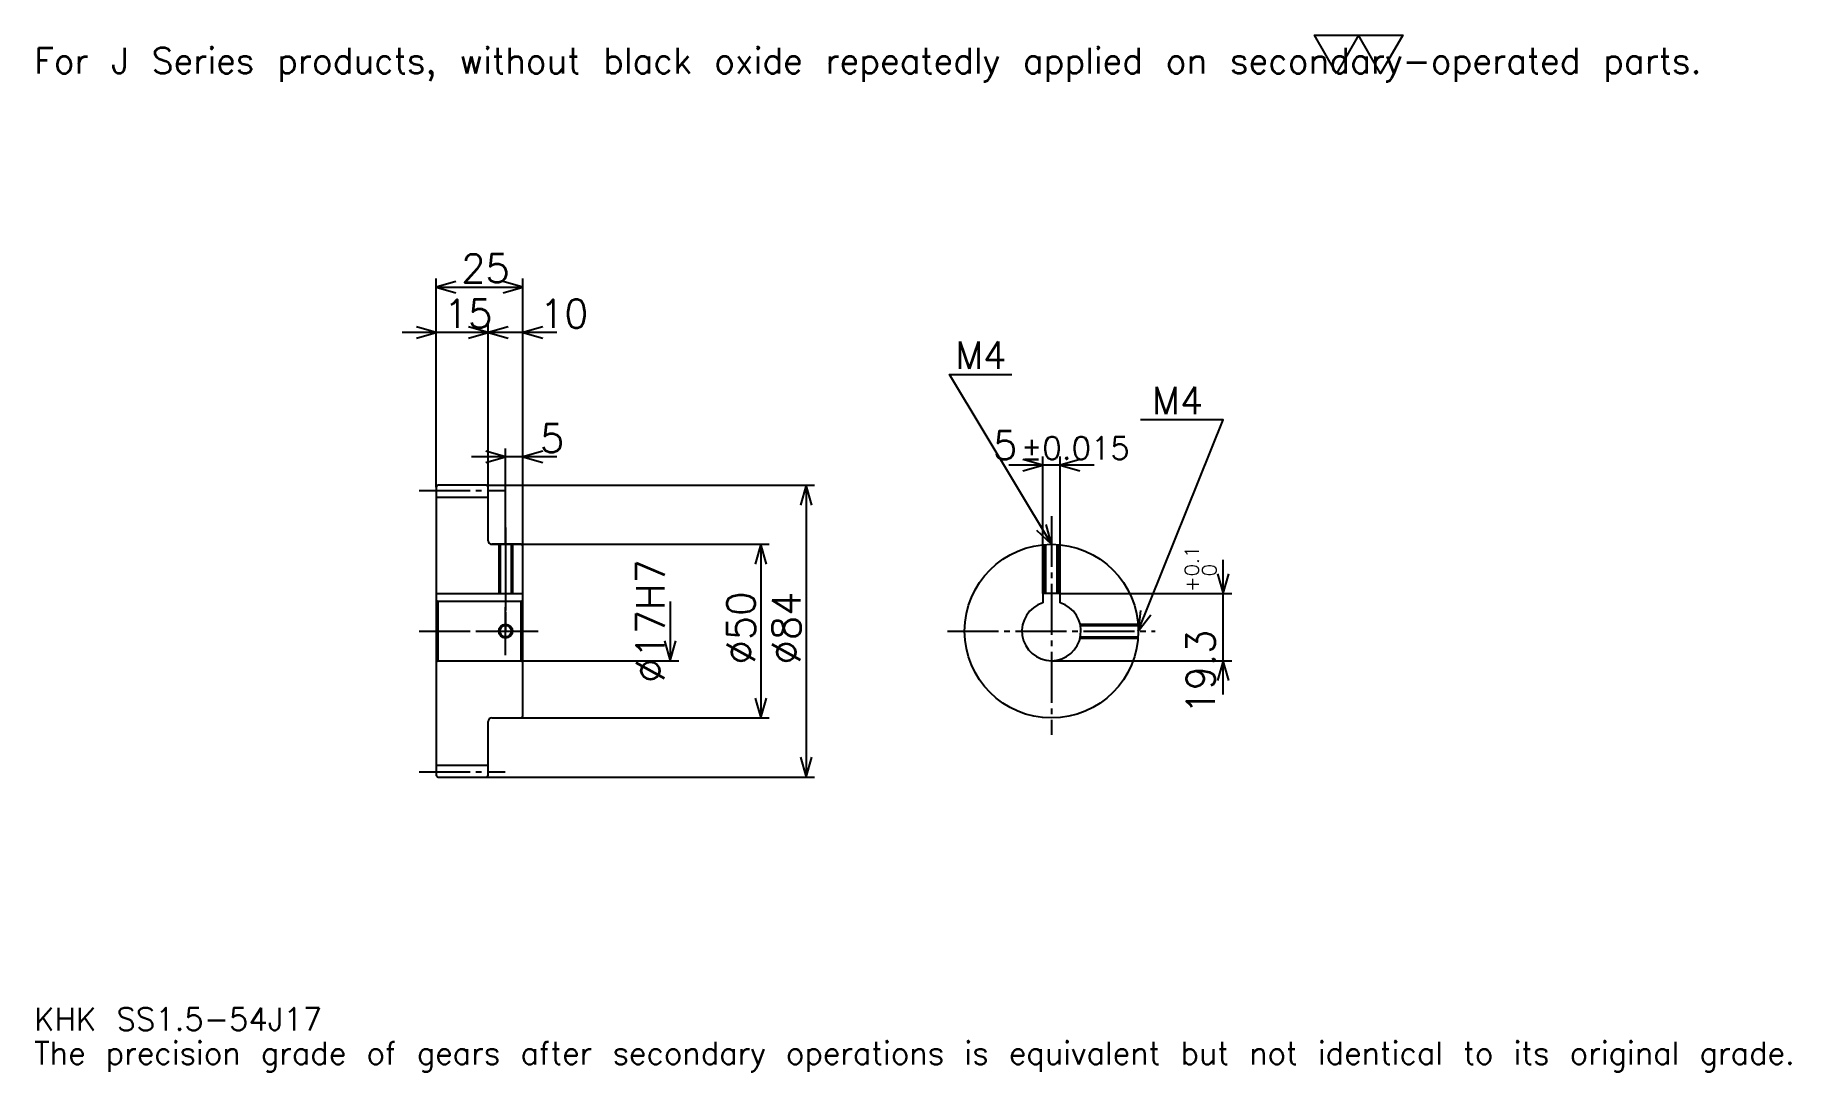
# Model space of a CAD drawing. Extents: x 17 to 522, y 6 to 304.
import ezdxf

# ---------------------------------------------------------------- set-up
doc = ezdxf.new("R2010")
doc.units = 0
doc.linetypes.add('DASHDOT', pattern=[19.565218, 14.673913, -1.630435, 1.630435, -1.630435])
doc.layers.get('0').update_dxf_attribs({"linetype": 'CONTINUOUS'})
doc.layers.add('DASHDOT', color=6, linetype='DASHDOT')
doc.styles.add('KANJI', font='TXT', dxfattribs={"bigfont": 'BIGFONT'})

msp = doc.modelspace()

# ---------------------------------------------------------------- linework, layer by layer
at = {"color": 5}
for p, q in [((132.065216, 174.880432), (132.065216, 234.391296)), ((157.065216, 174.880432), (157.065216, 234.391296)), ((132.065216, 231.945648), (157.065216, 231.945648)), ((156.847824, 218.902176), (122.282608, 218.902176)), ((166.847824, 218.902176), (137.282608, 218.902176)), ((147.065216, 174.880432), (147.065216, 221.347839)), ((166.847824, 183.032608), (142.282608, 183.032608)), ((152.065216, 174.880432), (152.065216, 185.478256)), ((306.739136, 143.680435), (306.739136, 183.152176)), ((311.739136, 143.680435), (311.739136, 183.152176)), ((321.521729, 180.706512), (296.956543, 180.706512)), ((132.065216, 174.380432), (132.065216, 174.880432)), ((146.565216, 174.880432), (157.065216, 174.880432)), ((147.065216, 174.380432), (147.065216, 174.880432)), ((152.065216, 157.880432), (152.065216, 174.880432)), ((152.065216, 157.880432), (152.065216, 174.880432)), ((157.065216, 174.880432), (241.032608, 174.880432)), ((157.065216, 157.380432), (157.065216, 174.880432)), ((238.586945, 174.880432), (238.586945, 90.880432)), ((148.065216, 157.880432), (157.065216, 157.880432)), ((157.065216, 157.880432), (227.989136, 157.880432)), ((225.543488, 157.880432), (225.543488, 107.880432)), ((358.695648, 114.597824), (358.695648, 153.463043)), ((311.739136, 143.680435), (361.141296, 143.680435)), ((199.456512, 141.380432), (199.456512, 124.380432)), ((157.065216, 124.380432), (201.902176, 124.380432)), ((309.239136, 124.380432), (361.141296, 124.380432)), ((148.065216, 107.880432), (157.065216, 107.880432)), ((157.065216, 107.880432), (227.989136, 107.880432)), ((146.565216, 90.880432), (157.065216, 90.880432)), ((157.065216, 90.880432), (241.032608, 90.880432))]:
    msp.add_line(p, q, dxfattribs=at)
at = {"color": 4}
for p, q in [((132.065216, 171.505432), (147.065216, 171.505432)), ((132.065216, 143.680435), (157.065216, 143.680435)), ((156.565216, 141.380432), (157.065216, 141.880432)), ((132.565216, 141.380432), (132.565216, 124.380432)), ((156.565216, 124.380432), (157.065216, 123.880432)), ((132.065216, 94.255432), (147.065216, 94.255432))]:
    msp.add_line(p, q, dxfattribs=at)
at = {"color": 7}
msp.add_lwpolyline([(391.304352, 293.478271), (384.945648, 304.5), (410.380432, 304.5), (404.021729, 293.478271), (397.663055, 304.5), (391.304352, 293.478271)], dxfattribs=at)
at = {"color": 5}
for points in [[(137.771744, 233.57608), (132.065216, 231.945648), (137.771744, 230.315216)], [(151.358688, 230.315216), (157.065216, 231.945648), (151.358688, 233.57608)], [(126.358696, 217.271744), (132.065216, 218.902176), (126.358696, 220.532608)], [(141.358688, 217.271744), (147.065216, 218.902176), (141.358688, 220.532608)], [(152.771744, 220.532608), (147.065216, 218.902176), (152.771744, 217.271744)], [(162.771744, 220.532608), (157.065216, 218.902176), (162.771744, 217.271744)], [(309.239136, 157.880432), (279.891296, 206.793472), (297.82608, 206.793472)], [(334.239136, 132.880432), (358.695648, 193.75), (334.891296, 193.75)], [(146.358688, 181.402176), (152.065216, 183.032608), (146.358688, 184.66304)], [(162.771744, 184.66304), (157.065216, 183.032608), (162.771744, 181.402176)], [(301.032593, 179.07608), (306.739136, 180.706512), (301.032593, 182.33696)], [(317.445679, 182.33696), (311.739136, 180.706512), (317.445679, 179.07608)], [(240.217377, 169.17392), (238.586945, 174.880432), (236.956512, 169.17392)], [(304.90506, 161.934875), (309.239136, 157.880432), (307.701233, 163.612579)], [(227.17392, 152.173904), (225.543488, 157.880432), (223.913055, 152.173904)], [(357.065216, 149.386948), (358.695648, 143.680435), (360.32608, 149.386948)], [(334.85376, 138.783401), (334.239136, 132.880432), (337.879517, 137.567688)], [(197.82608, 130.08696), (199.456512, 124.380432), (201.086945, 130.08696)], [(360.32608, 118.673912), (358.695648, 124.380432), (357.065216, 118.673912)], [(223.913055, 113.586952), (225.543488, 107.880432), (227.17392, 113.586952)], [(236.956512, 96.586952), (238.586945, 90.880432), (240.217377, 96.586952)]]:
    msp.add_lwpolyline(points, dxfattribs=at)
at = {"color": 4}
for points in [[(147.065216, 158.880432), (147.065216, 174.380432), (146.565216, 174.880432), (132.565216, 174.880432), (132.065216, 174.380432), (132.065216, 123.880432)], [(148.065216, 107.880432), (156.565216, 107.880432), (157.065216, 108.380432), (157.065216, 157.380432), (156.565216, 157.880432), (148.065216, 157.880432)], [(150.065216, 157.880432), (150.065216, 143.680435)], [(150.445221, 157.880432), (150.445221, 143.680435)], [(153.685211, 157.880432), (153.685211, 143.680435)], [(154.065216, 157.880432), (154.065216, 143.680435)], [(307.239136, 143.680435), (307.239136, 157.800308)], [(307.619141, 143.680435), (307.619141, 157.827881)], [(310.859131, 143.680435), (310.859131, 157.827881)], [(311.239136, 143.680435), (311.239136, 157.800308)], [(132.065216, 123.880432), (132.565216, 124.380432), (156.565216, 124.380432), (156.565216, 141.380432), (132.565216, 141.380432), (132.065216, 141.880432)], [(311.739136, 141.004471), (311.739136, 143.680435), (306.739136, 143.680435), (306.739136, 141.004471)], [(317.500488, 134.880432), (334.158997, 134.880432)], [(317.583313, 134.500427), (334.186584, 134.500427)], [(317.500488, 130.880432), (334.158997, 130.880432)], [(317.583313, 131.260437), (334.186584, 131.260437)], [(132.065216, 123.880432), (132.065216, 91.380432), (132.565216, 90.880432), (146.565216, 90.880432), (147.065216, 91.380432), (147.065216, 106.880432)]]:
    msp.add_lwpolyline(points, dxfattribs=at)
for centre, radius in [((309.239136, 132.880432), 25), ((152.065216, 132.880432), 1.62)]:
    msp.add_circle(centre, radius, dxfattribs=at)
at = {"color": 7}
msp.add_circle((152.065216, 132.880432), 2, dxfattribs=at)
at = {"color": 4}
for centre, radius, start, end in [((148.065216, 158.880432), 1, 180, 270), ((309.239136, 132.880432), 8.5, 107.10463483, 72.89536517), ((148.065216, 106.880432), 1, 90, 180)]:
    msp.add_arc(centre, radius, start, end, dxfattribs=at)
at = {"layer": 'DASHDOT', "color": 7}
for p, q in [((127.173912, 173.380432), (151.956512, 173.380432)), ((309.239136, 166.032608), (309.239136, 102.989128)), ((152.065216, 157.880432), (152.065216, 132.880432)), ((127.173912, 132.880432), (161.956512, 132.880432)), ((279.347839, 132.880432), (339.130432, 132.880432)), ((127.173912, 92.380432), (151.956512, 92.380432))]:
    msp.add_line(p, q, dxfattribs=at)
for points in [[(152.065216, 162.771729), (152.065216, 138.789124)], [(152.065216, 125.989128), (152.065216, 139.771744)], [(145.17392, 132.880432), (158.956512, 132.880432)]]:
    msp.add_lwpolyline(points, dxfattribs=at)

# ---------------------------------------------------------------- texts
at = {"color": 7, "style": 'KANJI'}
for s, height, p in [('For J Series products, without black oxide repeatedly applied on secondary-operated parts.', 7.336957, (16.304348, 293.478271)), ('25', 8.152174, (139.266296, 233.25)), ('15', 8.152174, (134.266296, 220.206512)), ('10', 8.152174, (161.956512, 220.206512)), ('M4', 7.826087, (281.521729, 208.42392)), ('M4', 7.826087, (338.152161, 195.380432)), ('5', 8.152174, (161.956512, 184.33696)), ('5', 8.152174, (292.411438, 182.33696)), ('%%p0.015', 6.521739, (300.481079, 182.33696)), ('KHK SS1.5-54J17', 6.521739, (16.304348, 17.934782)), ('The precision grade of gears after secondary operations is equivalent but not identical to its original grade.', 6.521739, (16.304348, 8.152174))]:
    msp.add_text(s, height=height, dxfattribs=at).set_placement(p)
for s, height, p in [('%%c17H7', 8.152174, (197.82608, 118.002716)), ('0.1', 4.076087, (351.684784, 148.706711)), ('0', 4.076087, (356.739136, 148.706711)), ('+', 4.076087, (351.684784, 144.141495)), ('%%c50', 8.152174, (223.913055, 123.301628)), ('%%c84', 8.152174, (236.956512, 123.301628)), ('19.3', 8.152174, (356.25, 108.855667))]:
    msp.add_text(s, height=height, rotation=90, dxfattribs=at).set_placement(p)

doc.saveas('drawing.dxf')
